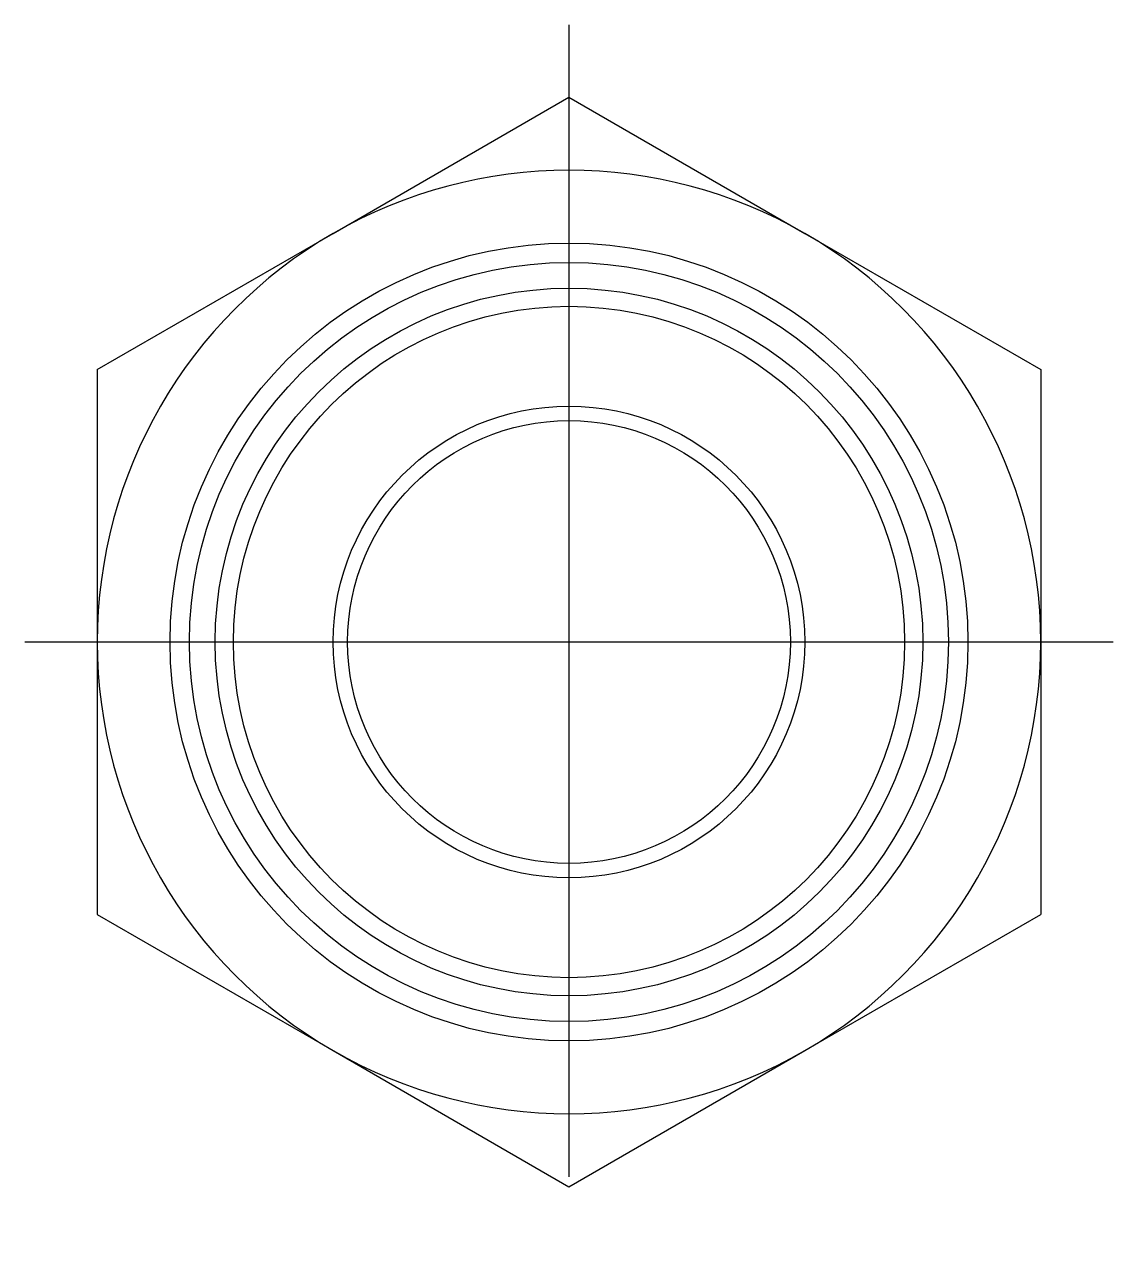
# Model space of a CAD drawing. Extents: x -2 to 85.9, y -32.4 to 17.
# Drawn here: x 55.92 to 85.92, y -17.01 to 17.01 of the extents above; entities that cross this region are included whole.
import ezdxf

# ---------------------------------------------------------------- set-up
doc = ezdxf.new("R2010")
doc.units = 0
doc.linetypes.add('CENTER', pattern=[50.8, 31.75, -6.35, 6.35, -6.35])
doc.layers.get('0').update_dxf_attribs({"linetype": 'CONTINUOUS'})
doc.layers.add('CENTER', color=1, linetype='CENTER')

msp = doc.modelspace()

# ---------------------------------------------------------------- linework, layer by layer
at = {"color": 7, "linetype": 'CONTINUOUS'}
for p, q in [((64.422, 11.258), (70.922, 15.011)), ((70.922, 15.011), (77.422, 11.258)), ((57.922, 7.506), (64.422, 11.258)), ((77.422, 11.258), (83.922, 7.506)), ((57.922, 7.506), (57.922, 0)), ((83.922, 7.506), (83.922, 0)), ((57.922, 0), (57.922, -7.506)), ((83.922, 0), (83.922, -7.506)), ((57.922, -7.506), (64.422, -11.258)), ((77.422, -11.258), (83.922, -7.506)), ((64.422, -11.258), (70.922, -15.011)), ((70.922, -15.011), (77.422, -11.258))]:
    msp.add_line(p, q, dxfattribs=at)
for radius in [10.993, 9.75, 9.25, 6.5, 6.1]:
    msp.add_circle((70.922, 0), radius, dxfattribs=at)
at = {"color": 3, "linetype": 'CONTINUOUS'}
msp.add_circle((70.922, 0), 10.458, dxfattribs=at)
at = {"color": 7, "linetype": 'CONTINUOUS'}
for start, end in [(60, 120), (120, 180), (0, 60), (180, 240), (300, 0), (240, 300)]:
    msp.add_arc((70.922, 0), 13, start, end, dxfattribs=at)
at = {"layer": 'CENTER', "color": 1, "linetype": 'CENTER'}
for p, q in [((70.922, 17.011), (70.922, -17.011)), ((55.922, 0), (85.922, 0))]:
    msp.add_line(p, q, dxfattribs=at)

doc.saveas('drawing.dxf')
